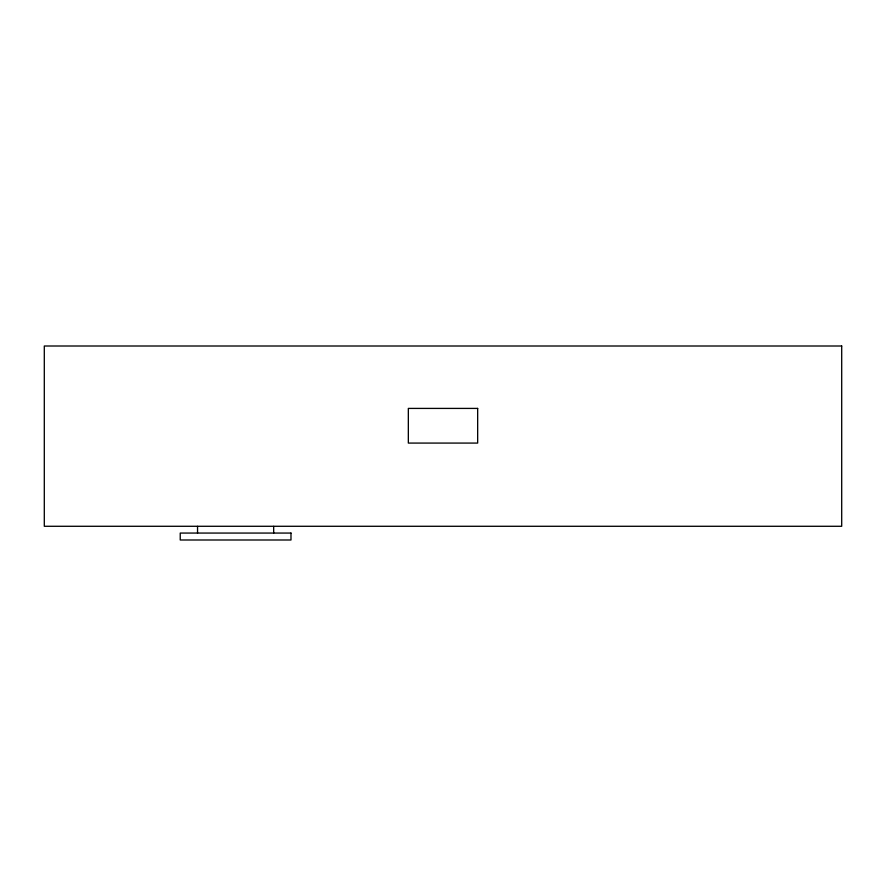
<?xml version="1.0" encoding="UTF-8"?>
<svg xmlns="http://www.w3.org/2000/svg" width="886" height="886" viewBox="0 0 886 886"><rect width="100%" height="100%" fill="white"/><g stroke="black" fill="none" stroke-linecap="round" stroke-linejoin="round"><path stroke-width="1.33" d="M273.674 526.35L273.674 533.062M197.545 526.35L197.545 533.062M841.7 346.005L44.3 346.005L44.3 526.284L841.7 526.284L841.7 346.005M477.665 408.413L408.335 408.413L408.335 443.078L477.665 443.078L477.665 408.413M290.985 533.062L180.235 533.062L180.235 539.995L290.985 539.995L290.985 533.062"/></g></svg>
